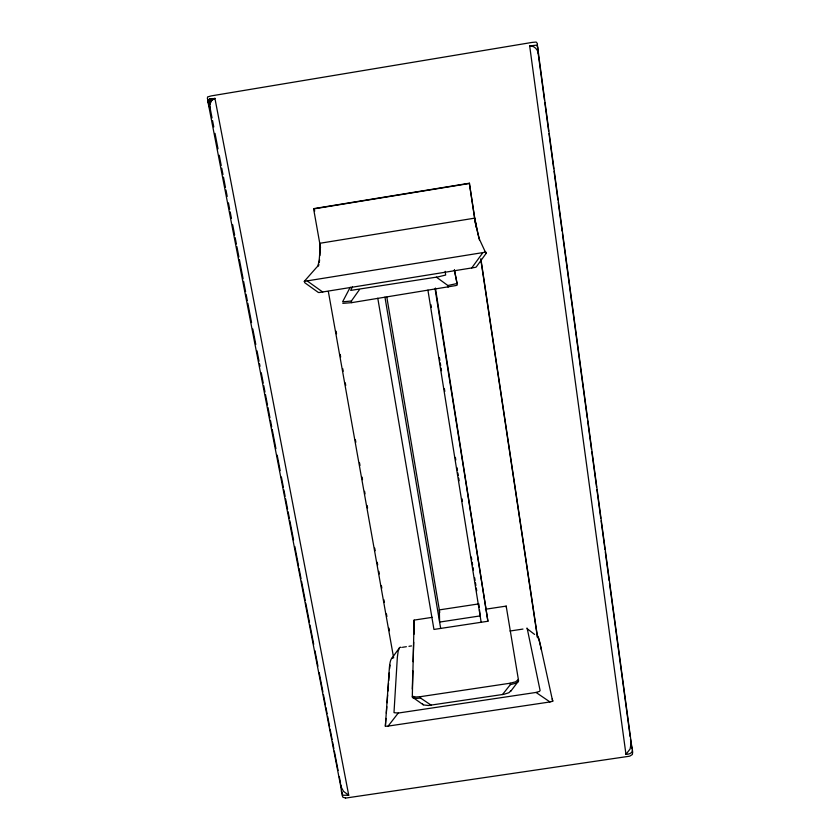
<?xml version="1.0" encoding="UTF-8"?>
<svg xmlns="http://www.w3.org/2000/svg" width="840" height="840" viewBox="0 0 840 840"><rect width="100%" height="100%" fill="white"/><g stroke="black" fill="none" stroke-linecap="round" stroke-linejoin="round"><path stroke-width="1.26" d="M510.783 690.774L508.998 692.675L504 694.292L428.295 705.505L423.444 704.918L412.072 696.875M342.815 303.356L351.666 302.652L456.131 285.516L457.317 284.959L454.388 270.133M432.274 617.337L414.12 620.099L412.314 696.245L416.073 696.99L420.378 696.675L510.122 683.225L515.603 681.818L518.385 679.486M412.304 689.062L412.85 670.835M413.123 661.71L413.711 642.17M413.942 634.357L414.12 620.099M207.827 101.02L208.908 99.55L214.924 98.364L348.726 795.249L342.962 795.249L341.439 791.679A7.875 1.05 82.9 0 0 340.841 786.849L207.858 101.336L211.743 100.37L214.924 98.364M209.832 108.854L209.885 104.213L211.743 100.37L207.995 100.243L213.77 98.784L212.195 98.816M552.29 698.859L552.71 701.243L549.98 701.957L387.44 726.201L385.361 726.222L385.938 718.41M386.327 713.192L386.81 706.682M387.093 702.775L387.671 694.964M387.965 691.047L388.542 683.235M388.731 680.631L389.308 672.819M486.034 253.512L480.239 240.986A183.267 4.631 81.6 0 1 474.768 218.138L319.756 243.296A182.438 16.989 79.5 0 1 316.512 267.466L304.29 281.348L304.762 282.733L318.392 292.488L319.546 292.478L475.178 267.393L476.185 267.047L486.034 253.512L484.943 251.359M352.391 286.87L350.679 290.409L438.029 276.895L445.631 275.058L445.2 271.331M350.238 287.248L342.594 301.833L351.382 301.014L359.52 289.538M510.584 691.457L518.606 680.904L506.184 606.102L485.436 609.252M401.173 647.493A168.966 12.947 82.3 0 0 399.494 647.766L398.202 651.021L397.341 657.352L394.002 712.415A2.226 0.903 -10.9 0 0 394.107 712.698L398.223 713.055L536.035 692.444L539.48 691.383L540.11 690.553L527.205 628.446A169.554 2.677 80.9 0 0 526.848 628.477L534.587 634.431M471.639 268.086L482.885 252.599L485.867 252.042L485.951 252.578M391.85 658.298L399.494 647.766M388.112 726.117L398.223 713.055M502.499 694.554L510.342 684.642L515.823 683.235L518.417 681.576M625.957 754.32L630.084 749.028L631.218 742.812L538.545 54.17C538.051 49.802 534.324 45.518 529.673 45.916L625.957 754.32C629.097 754.562 633.843 752.661 632.205 748.724A7.938 0.609 80.1 0 1 631.218 742.812M320.523 247.622L313.625 208.918L314.223 208.561L469.361 183.225L476.185 227.566M207.9 100.454L211.743 100.37L207.858 101.336L210.945 101.493L208.089 102.165L210.315 102.785L208.404 103.1L209.885 104.213L208.792 104.391L209.716 108.077M529.673 45.916L536.592 45.15L537.863 47.24A9.167 0.777 82.6 0 0 538.545 54.17M208.026 101.976L210.945 101.493M436.411 277.158L447.867 285.506L456.54 283.637L457.055 283.311L454.398 269.871M313.625 208.918L469.57 183.456M304.29 281.348L482.885 252.599M208.908 99.55L213.77 98.784L211.712 98.9M208.016 100.202L212.698 99.456L208.383 99.834M480.134 615.909L439.614 622.073L439.331 609.893L478.842 603.887L479.231 607.499M435.425 288.057L487.914 621.254L433.944 629.444L377.79 298.242M402.476 647.294L406.361 646.706M408.954 646.317L411.537 645.918M510.006 631.019L522.963 629.066M209.234 99.435L213.77 98.784L211.26 98.984M209.591 99.33L213.77 98.784L210.378 99.152M431.245 705.222L420.63 698.093L416.315 698.408L412.566 697.662M209.969 99.236L213.77 98.784M208.173 100.002L212.698 99.456M207.837 100.695L211.743 100.37M345.524 798L342.899 797.234L342.017 794.945A10.5 1.407 82.9 0 0 341.796 791.606M208.404 103.1L210.073 103.488M348.726 795.249L343.529 791.364L340.767 786.303M208.792 104.391L209.748 104.958M536.035 692.444L549.98 701.957M307.219 280.949L322.76 292.058M423.161 704.76L422.656 703.973M209.171 105.808L209.622 106.512M212.037 117.926L210.294 108.917A12.117 1.774 78.6 0 0 209.874 106.869M212.531 120.508L213.78 126.934M215.019 133.371L218.001 148.816M219.24 155.253L221.235 165.553M221.728 168.126L222.978 174.562M223.472 177.135L225.456 187.425M225.96 189.998L227.199 196.434M228.438 202.871L229.688 209.307M230.181 211.88L231.43 218.316M232.669 224.753L234.654 235.042M235.158 237.615L236.397 244.052M236.891 246.624L238.886 256.925M239.379 259.497L243.107 278.806M243.611 281.379L245.595 291.669M246.089 294.252L247.338 300.678M247.832 303.261L251.559 322.56M252.809 328.996L255.791 344.442M257.029 350.879L259.024 361.169M259.518 363.741L260.012 366.314M261.261 372.75L263.245 383.05M263.739 385.623L264.988 392.06M265.482 394.632L267.477 404.933M267.971 407.505L269.955 417.795M270.459 420.368L271.698 426.804M272.192 429.377L275.93 448.686M277.169 455.123L280.151 470.568M281.389 477.005L283.385 487.294M283.878 489.867L285.127 496.304M285.621 498.876L287.606 509.177M288.11 511.749L289.349 518.186M289.842 520.758L293.58 540.057M294.819 546.494L298.546 565.803M299.04 568.375L301.035 578.676M301.529 581.249L305.256 600.548M305.76 603.12L309.488 622.429M309.981 625.002L313.709 644.312M314.958 650.738L317.94 666.183M319.179 672.62L322.906 691.929M323.411 694.501L325.395 704.792M325.889 707.375L327.138 713.8M327.631 716.384L329.627 726.674M330.12 729.246L332.105 739.547M332.608 742.119L333.848 748.556M334.341 751.128L338.069 770.438M339.318 776.864L340.557 783.3M340.641 785.788L340.841 786.849M314.223 208.561L314.685 211.145M336.074 331.202L336.536 333.784M340.211 354.438L340.673 357.021M342.741 368.644L343.203 371.228M345.272 382.841L345.733 385.423M355.383 439.645L355.845 442.229M359.531 462.893L359.982 465.476M362.061 477.089L362.512 479.671M364.581 491.295L365.043 493.878M367.112 505.491L367.574 508.074M374.703 548.1L375.165 550.673M377.233 562.296L377.695 564.879M378.84 571.337L379.302 573.92M381.37 585.533L381.832 588.115M383.901 599.739L384.363 602.322M386.431 613.935L386.894 616.518M388.962 628.142L389.424 630.725M328.346 291.48L393.645 657.888M351.382 301.014L351.666 302.652M420.378 696.675L420.63 698.093M386.841 297.192L439.751 612.381M384.951 297.098L440.675 628.425M430.931 304.71L431.351 307.293M439.425 357.767L439.845 360.35M440.255 362.943L440.675 365.526M441.084 368.12L441.504 370.703M444.402 388.826L444.812 391.409M455.385 457.411L455.794 459.995M457.044 467.765L457.454 470.348M457.874 472.941L458.283 475.524M458.703 478.118L459.113 480.701M462.011 498.824L462.431 501.406M471.334 557.057L471.755 559.639M472.164 562.233L472.584 564.816M472.994 567.399L473.413 569.993M474.653 577.752L475.072 580.346M475.482 582.928L475.892 585.522M476.312 588.105L476.721 590.699M427.928 290.125L481.163 622.283M435.11 288.971L487.914 621.254M447.867 285.506L448.13 287.165M510.122 683.225L510.342 684.642M506.184 606.102L506.373 607.351M480.848 258.699L537.621 637.539M469.361 183.225L475.377 223.367M480.806 259.613L537.474 637.665M552.605 700.613L552.688 701.243L540.383 645.047A159.579 3.602 80.8 0 0 537.485 636.657M544.425 99.823L538.303 54.348A12.233 1.029 82.6 0 1 538.041 52.248M544.782 102.427L548.625 131.008M548.982 133.602L553.697 168.693M554.053 171.286L557.897 199.868M558.243 202.472L562.097 231.053M562.443 233.657L587.286 418.152M587.633 420.756L591.486 449.337M591.832 451.941L596.558 487.022M596.904 489.615L600.758 518.207M601.104 520.8L604.947 549.381M605.304 551.985L609.147 580.566M609.494 583.17L630.137 736.491M630.483 739.085L630.84 741.689A10.584 0.819 80.1 0 0 631.995 748.724M385.361 726.222L389.361 667.821A158.949 13.241 82.4 0 1 392.763 657.941M479.483 609.903L480.007 614.712M479.525 240.093A184.926 4.673 81.6 0 1 475.01 219.744M320.04 244.892A184.097 17.146 79.5 0 1 319.914 255.497M319.599 259.833A184.097 17.146 79.5 0 1 319.284 262.29M318.895 264.401A184.097 17.146 79.5 0 1 318.433 266.144M538.115 637.518A158.151 3.57 80.8 0 1 541.37 649.898M389.634 668.567A157.521 13.115 82.4 0 1 390.086 665.133M537.81 50.201A12.233 1.029 82.6 0 1 537.369 43.523L536.172 42.053L532.045 42.42L211.145 95.918L207.585 96.936L207.386 98.522A12.117 1.774 78.6 0 1 207.89 99.761M340.809 784.591A10.5 1.407 82.9 0 1 341.376 788.014M632.341 750.435A10.584 0.819 80.1 0 0 632.688 752.021L632.373 754.499L629.958 756.032A4.757 2.279 -5.5 0 1 628.73 756.325L346.762 797.905A4.725 2.247 -13.1 0 1 345.503 798.032"/></g></svg>
